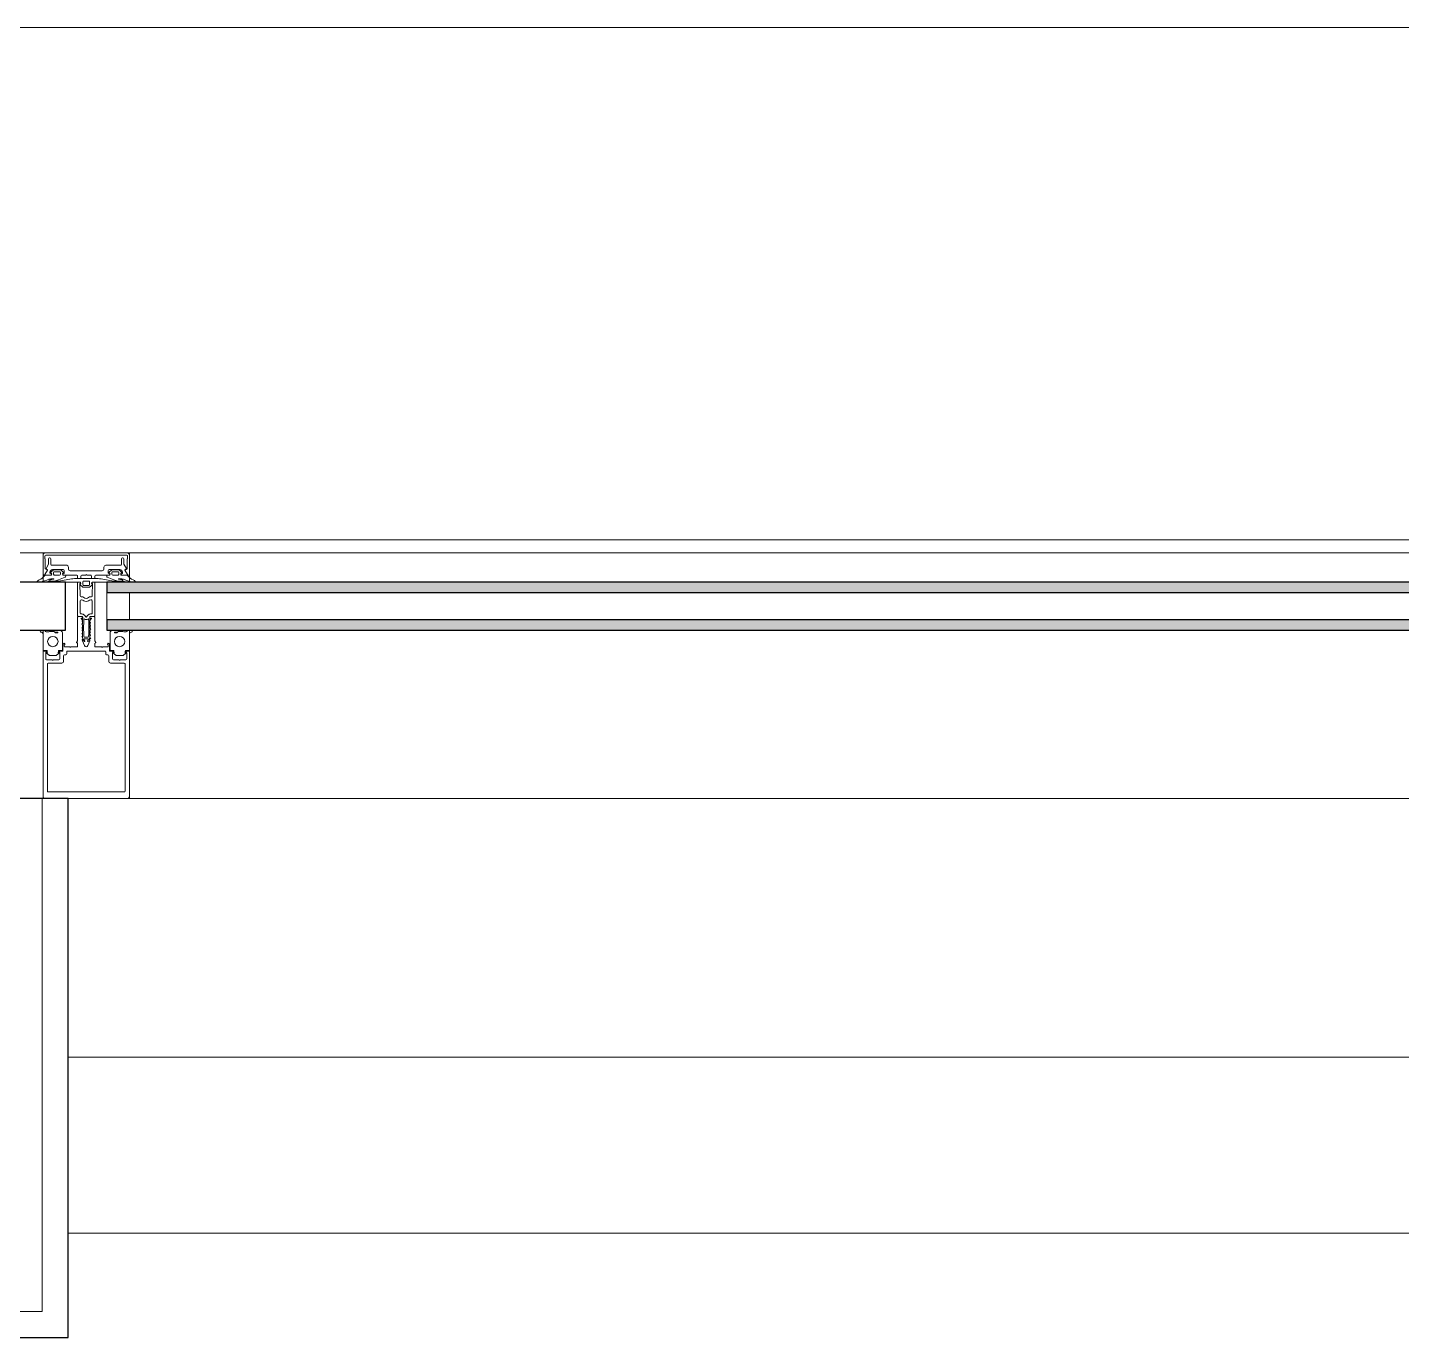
# Model space of a CAD drawing. Header units: millimetres. Extents: x 90978 to 295199, y -4084 to 97293.
# Drawn here: x 185517 to 186313, y 34241 to 35000 of the extents above; entities that cross this region are included whole.
import ezdxf

# ---------------------------------------------------------------- set-up
doc = ezdxf.new("R2010")
doc.units = ezdxf.units.MM
doc.header["$MEASUREMENT"] = 0
for name, color, linetype, lineweight in [('CSM-STL-XX-ZZ-M3-A-XXXX-00001_detached _19_04_21__rvt-1-Level 0$0$A-DETL-GENF', 7, 'CONTINUOUS', 9), ('CSM-STL-XX-ZZ-M3-A-XXXX-00001_detached _19_04_21__rvt-1-Level 0$0$A-GLAZ-CURT', 7, 'CONTINUOUS', 9), ('CSM-STL-XX-ZZ-M3-A-XXXX-00001_detached _19_04_21__rvt-1-Level 0$0$A-GLAZ-CWMG', 7, 'CONTINUOUS', 9), ('CSM-STL-XX-ZZ-M3-A-XXXX-00001_detached _19_04_21__rvt-1-Level 0$0$A-WALL', 7, 'CONTINUOUS', 9), ('CSM-STL-XX-ZZ-M3-A-XXXX-00001_detached _19_04_21__rvt-1-Level 0$0$I-WALL', 7, 'CONTINUOUS', 9)]:
    doc.layers.add(name, color=color, linetype=linetype, lineweight=lineweight)

msp = doc.modelspace()

# ---------------------------------------------------------------- hatches: boundary and pattern name
at = {"layer": 'CSM-STL-XX-ZZ-M3-A-XXXX-00001_detached _19_04_21__rvt-1-Level 0$0$A-GLAZ-CURT'}
h = msp.add_hatch(color=256, dxfattribs=at)
h.paths.add_polyline_path([(187038.83, 34650.73), (187038.83, 34656.73), (185562.83, 34656.73), (185562.83, 34650.73), (186898.18, 34650.73)], flags=0)
h.paths.add_polyline_path([(186898.18, 34672.73), (187038.83, 34672.73), (187038.83, 34678.73), (185562.83, 34678.73), (185562.83, 34672.73), (186264.73, 34672.73)], flags=0)

# ---------------------------------------------------------------- linework, layer by layer
at = {"layer": 'CSM-STL-XX-ZZ-M3-A-XXXX-00001_detached _19_04_21__rvt-1-Level 0$0$A-DETL-GENF'}
for p, q in [((185525.83, 34683.23), (185525.83, 34694.23)), ((185526.83, 34693.73), (185526.83, 34692.38)), ((185527.03, 34692.03), (185527.03, 34686.6)), ((185527.33, 34695.73), (185574.33, 34695.73)), ((185528.03, 34694.23), (185527.33, 34694.23)), ((185570.13, 34694.23), (185528.03, 34694.23)), ((185529.03, 34692.22), (185529.03, 34689.26)), ((185529.83, 34692.72), (185529.53, 34692.72)), ((185530.33, 34688.92), (185530.33, 34692.22)), ((185574.33, 34694.23), (185570.13, 34694.23)), ((185571.33, 34692.22), (185571.33, 34688.92)), ((185572.13, 34692.72), (185571.83, 34692.72)), ((185572.63, 34689.26), (185572.63, 34692.22)), ((185574.63, 34686.51), (185574.63, 34692.03)), ((185574.83, 34692.38), (185574.83, 34693.73)), ((185575.83, 34694.23), (185575.83, 34683.23)), ((185528.4, 34685.62), (185526.86, 34683.03)), ((185528.25, 34685.56), (185526.89, 34682.84)), ((185527.13, 34686.43), (185528.17, 34685.83)), ((185528.96, 34689.01), (185527.56, 34686.57)), ((185527.63, 34686.3), (185528.33, 34685.9)), ((185529.83, 34683.92), (185529.83, 34684.42)), ((185530.48, 34683.85), (185530.03, 34683.72)), ((185530.33, 34684.37), (185531.83, 34685.71)), ((185530.68, 34683.81), (185530.48, 34683.85)), ((185530.68, 34682.91), (185530.68, 34683.81)), ((185539.53, 34688.42), (185530.83, 34688.42)), ((185531.33, 34685.92), (185537.53, 34685.92)), ((185531.83, 34685.71), (185536.04, 34685.71)), ((185531.93, 34684.21), (185531.93, 34683.21)), ((185535.43, 34684.71), (185532.43, 34684.71)), ((185535.93, 34683.21), (185535.93, 34684.21)), ((185536.04, 34685.71), (185537.53, 34684.37)), ((185537.38, 34683.85), (185537.18, 34683.81)), ((185537.18, 34683.81), (185537.18, 34682.91)), ((185537.83, 34683.72), (185537.38, 34683.85)), ((185538.03, 34685.42), (185538.03, 34683.92)), ((185540.53, 34686.22), (185540.53, 34687.42)), ((185550.83, 34685.22), (185541.53, 34685.22)), ((185560.13, 34685.22), (185550.83, 34685.22)), ((185561.13, 34687.42), (185561.13, 34686.22)), ((185570.83, 34688.42), (185562.13, 34688.42)), ((185563.63, 34683.92), (185563.63, 34685.42)), ((185563.83, 34683.72), (185564.28, 34683.85)), ((185564.13, 34685.92), (185570.33, 34685.92)), ((185565.63, 34685.71), (185564.13, 34684.37)), ((185564.28, 34683.85), (185564.48, 34683.81)), ((185564.48, 34683.81), (185564.48, 34682.91)), ((185569.84, 34685.71), (185565.63, 34685.71)), ((185565.73, 34683.21), (185565.73, 34684.21)), ((185566.23, 34684.71), (185569.23, 34684.71)), ((185569.73, 34684.21), (185569.73, 34683.21)), ((185571.33, 34684.37), (185569.84, 34685.71)), ((185570.98, 34683.81), (185571.18, 34683.85)), ((185570.98, 34682.91), (185570.98, 34683.81)), ((185571.18, 34683.85), (185571.63, 34683.72)), ((185571.83, 34684.42), (185571.83, 34683.92)), ((185574.11, 34686.57), (185572.7, 34689.01)), ((185574.8, 34683.03), (185573.26, 34685.62)), ((185573.33, 34685.9), (185574.03, 34686.3)), ((185574.78, 34682.84), (185573.42, 34685.55)), ((185573.51, 34685.82), (185574.52, 34686.33)), ((185523.64, 34678.71), (185522.67, 34678.71)), ((185526.71, 34682.73), (185526.33, 34682.73)), ((185527.03, 34682.72), (185529.86, 34682.72)), ((185527.23, 34682.71), (185530.48, 34682.71)), ((185529.03, 34679.21), (185534.16, 34679.21)), ((185545.83, 34678.71), (185529.03, 34678.71)), ((185529.97, 34679.98), (185532.06, 34680.32)), ((185532.02, 34680.51), (185530.26, 34680.51)), ((185532.43, 34682.71), (185535.43, 34682.71)), ((185538.62, 34681.59), (185534.73, 34680.01)), ((185535.02, 34679.29), (185542.24, 34680.56)), ((185537.38, 34682.71), (185538.93, 34682.71)), ((185538.01, 34682.72), (185545.33, 34682.72)), ((185538.93, 34682.71), (185538.93, 34682.05)), ((185543.98, 34680.71), (185550.83, 34680.71)), ((185545.83, 34682.22), (185545.83, 34681.22)), ((185547.18, 34678.71), (185545.83, 34678.71)), ((185545.83, 34678.52), (185545.83, 34659.22)), ((185546.91, 34678.72), (185546.03, 34678.72)), ((185546.33, 34680.72), (185547.23, 34680.72)), ((185547.13, 34677.82), (185547.58, 34677.82)), ((185547.32, 34670.71), (185547.13, 34677.82)), ((185548.83, 34675.71), (185547.24, 34677.05)), ((185547.38, 34677.57), (185547.58, 34677.61)), ((185547.58, 34677.61), (185547.58, 34678.31)), ((185547.73, 34681.22), (185547.73, 34682.22)), ((185548.23, 34682.72), (185550.53, 34682.72)), ((185548.83, 34678.81), (185548.83, 34677.21)), ((185552.83, 34675.71), (185548.83, 34675.71)), ((185550.83, 34679.31), (185549.33, 34679.31)), ((185549.33, 34676.71), (185552.33, 34676.71)), ((185550.83, 34680.71), (185557.69, 34680.71)), ((185552.33, 34679.31), (185550.83, 34679.31)), ((185551.13, 34682.72), (185553.43, 34682.72)), ((185552.83, 34677.21), (185552.83, 34678.81)), ((185554.42, 34677.05), (185552.83, 34675.71)), ((185553.93, 34682.22), (185553.93, 34681.22)), ((185554.08, 34678.31), (185554.08, 34677.61)), ((185554.08, 34677.82), (185554.53, 34677.82)), ((185554.08, 34677.61), (185554.28, 34677.57)), ((185554.53, 34677.82), (185554.36, 34671.22)), ((185554.43, 34680.72), (185555.33, 34680.72)), ((185555.83, 34678.71), (185554.48, 34678.71)), ((185555.63, 34678.72), (185554.75, 34678.72)), ((185555.83, 34681.22), (185555.83, 34682.22)), ((185572.63, 34678.71), (185555.83, 34678.71)), ((185555.83, 34668.87), (185555.83, 34678.52)), ((185556.33, 34682.72), (185563.66, 34682.72)), ((185559.42, 34680.56), (185566.64, 34679.29)), ((185562.73, 34682.71), (185562.73, 34682.05)), ((185564.28, 34682.71), (185562.73, 34682.71)), ((185563.04, 34681.59), (185566.93, 34680.01)), ((185569.23, 34682.71), (185566.23, 34682.71)), ((185567.51, 34679.21), (185572.63, 34679.21)), ((185571.69, 34679.98), (185569.61, 34680.32)), ((185569.64, 34680.51), (185571.4, 34680.51)), ((185574.43, 34682.71), (185571.18, 34682.71)), ((185571.81, 34682.72), (185574.63, 34682.72)), ((185575.33, 34682.73), (185574.96, 34682.73)), ((185578.02, 34678.71), (185578.99, 34678.71)), ((185547.33, 34660.72), (185547.33, 34667.92)), ((185548.19, 34670.22), (185547.82, 34670.22)), ((185547.83, 34668.42), (185548.19, 34668.42)), ((185553.84, 34670.22), (185553.48, 34670.22)), ((185553.48, 34668.42), (185553.65, 34668.42)), ((185553.65, 34668.42), (185553.83, 34668.42)), ((185554.33, 34667.92), (185554.33, 34660.72)), ((185554.36, 34671.22), (185554.34, 34670.71)), ((185555.83, 34659.22), (185555.83, 34668.87)), ((185548.3, 34660.22), (185547.83, 34660.22)), ((185550.68, 34658.49), (185549.83, 34659.51)), ((185551.84, 34659.51), (185550.98, 34658.49)), ((185553.83, 34660.22), (185553.37, 34660.22)), ((185545.83, 34644.85), (185545.83, 34658.22)), ((185546.33, 34658.72), (185548.3, 34658.72)), ((185548.23, 34658.72), (185546.33, 34658.72)), ((185547.83, 34657.51), (185548.63, 34656.63)), ((185548.53, 34657.82), (185548.03, 34657.82)), ((185548.63, 34656.25), (185548.23, 34656.02)), ((185548.23, 34656.02), (185548.63, 34655.79)), ((185548.53, 34654.4), (185548.23, 34654.22)), ((185548.23, 34654.22), (185548.63, 34653.99)), ((185548.63, 34652.65), (185548.23, 34652.42)), ((185548.23, 34652.42), (185548.63, 34652.19)), ((185548.46, 34654.12), (185548.64, 34653.8)), ((185548.46, 34651.42), (185548.64, 34651.11)), ((185548.63, 34652.19), (185548.63, 34651.75)), ((185548.64, 34653.8), (185548.73, 34652.83)), ((185548.64, 34651.11), (185548.73, 34652.02)), ((185548.73, 34655.62), (185548.66, 34654.47)), ((185548.73, 34658.22), (185548.73, 34658.02)), ((185552.93, 34658.02), (185552.93, 34658.22)), ((185552.93, 34655.53), (185552.93, 34656.32)), ((185552.93, 34654.72), (185553.02, 34653.8)), ((185552.93, 34651.93), (185552.93, 34652.92)), ((185552.93, 34650.13), (185553.03, 34651.11)), ((185553.02, 34653.8), (185553.21, 34654.12)), ((185553.43, 34655.12), (185553.03, 34655.35)), ((185553.03, 34654.89), (185553.43, 34655.12)), ((185553.43, 34653.32), (185553.03, 34653.55)), ((185553.03, 34653.09), (185553.43, 34653.32)), ((185553.03, 34651.75), (185553.03, 34652.22)), ((185553.43, 34651.52), (185553.03, 34651.75)), ((185553.03, 34651.29), (185553.43, 34651.52)), ((185553.03, 34651.11), (185553.21, 34651.42)), ((185553.08, 34656.67), (185553.77, 34657.36)), ((185553.63, 34657.82), (185553.13, 34657.82)), ((185553.36, 34658.72), (185555.33, 34658.72)), ((185555.33, 34658.72), (185553.36, 34658.72)), ((185553.77, 34657.36), (185553.83, 34657.62)), ((185555.83, 34658.22), (185555.83, 34644.85)), ((185527.13, 34650.74), (185524.66, 34650.74)), ((185525.83, 34648.27), (185525.83, 34639.13)), ((185527.13, 34650.33), (185527.13, 34650.74)), ((185529.08, 34649.83), (185527.63, 34649.83)), ((185531.43, 34650.13), (185530.13, 34650.13)), ((185535.53, 34650.73), (185532.76, 34650.73)), ((185532.76, 34649.73), (185534.19, 34649.73)), ((185534.19, 34649.23), (185533.26, 34649.23)), ((185537.03, 34639.13), (185537.03, 34649.23)), ((185537.42, 34642.65), (185537.7, 34643.05)), ((185545.26, 34643.72), (185545.76, 34644.6)), ((185545.63, 34643.42), (185545.43, 34643.42)), ((185545.83, 34641.42), (185545.83, 34643.22)), ((185548.63, 34650.85), (185548.23, 34650.62)), ((185548.23, 34650.62), (185548.63, 34650.39)), ((185548.63, 34649.05), (185548.23, 34648.82)), ((185548.23, 34648.82), (185548.63, 34648.59)), ((185548.63, 34647.25), (185548.23, 34647.02)), ((185548.23, 34647.02), (185548.63, 34646.79)), ((185548.63, 34645.45), (185548.23, 34645.22)), ((185548.23, 34645.22), (185548.63, 34644.99)), ((185548.73, 34650.22), (185548.73, 34649.23)), ((185548.73, 34648.42), (185548.73, 34647.43)), ((185548.73, 34646.62), (185548.84, 34645.63)), ((185548.77, 34644.59), (185549.91, 34641.84)), ((185548.84, 34645.63), (185549.58, 34644.35)), ((185550.02, 34644.58), (185549.62, 34645.44)), ((185549.8, 34645.72), (185551.86, 34645.72)), ((185550.83, 34646.72), (185549.95, 34646.72)), ((185551.71, 34646.72), (185550.83, 34646.72)), ((185552.05, 34645.44), (185551.64, 34644.58)), ((185551.76, 34641.84), (185552.89, 34644.59)), ((185552.09, 34644.35), (185552.83, 34645.63)), ((185552.83, 34645.63), (185552.93, 34644.78)), ((185552.93, 34648.33), (185552.93, 34649.32)), ((185552.93, 34646.53), (185552.93, 34647.52)), ((185553.43, 34649.72), (185553.03, 34649.95)), ((185553.03, 34649.49), (185553.43, 34649.72)), ((185553.43, 34647.92), (185553.03, 34648.15)), ((185553.03, 34647.69), (185553.43, 34647.92)), ((185553.43, 34646.12), (185553.03, 34646.35)), ((185553.03, 34645.89), (185553.43, 34646.12)), ((185555.83, 34643.22), (185555.83, 34641.42)), ((185555.9, 34644.6), (185556.41, 34643.72)), ((185556.23, 34643.42), (185556.03, 34643.42)), ((185563.96, 34643.05), (185564.24, 34642.65)), ((185564.63, 34639.13), (185564.63, 34649.23)), ((185566.13, 34650.73), (185568.91, 34650.73)), ((185568.91, 34649.73), (185567.48, 34649.73)), ((185567.48, 34649.23), (185568.41, 34649.23)), ((185570.23, 34650.13), (185571.53, 34650.13)), ((185572.59, 34649.83), (185574.03, 34649.83)), ((185574.53, 34650.73), (185577.01, 34650.73)), ((185574.53, 34650.33), (185574.53, 34650.73)), ((185575.83, 34648.26), (185575.83, 34639.13)), ((185525.83, 34639.13), (185527.83, 34639.13)), ((185525.83, 34626.05), (185525.83, 34638.22)), ((185526.33, 34638.72), (185527.36, 34638.72)), ((185527.33, 34637.52), (185527.33, 34634.22)), ((185529.48, 34636.13), (185527.44, 34637.85)), ((185528.13, 34637.72), (185527.53, 34637.72)), ((185528.23, 34638.09), (185527.63, 34638.09)), ((185527.89, 34637.47), (185529.48, 34636.13)), ((185528.23, 34638.09), (185528.23, 34638.73)), ((185529.48, 34636.13), (185533.48, 34636.13)), ((185533.48, 34636.13), (185535.53, 34637.85)), ((185534.73, 34638.09), (185534.73, 34638.73)), ((185534.73, 34638.09), (185535.33, 34638.09)), ((185535.33, 34637.72), (185534.73, 34637.72)), ((185535.13, 34639.13), (185537.03, 34639.13)), ((185535.51, 34638.72), (185537.13, 34638.72)), ((185535.53, 34634.22), (185535.53, 34637.52)), ((185537.33, 34638.92), (185537.33, 34642.36)), ((185537.73, 34636.02), (185537.73, 34632.72)), ((185538.13, 34642.11), (185538.13, 34641.42)), ((185538.36, 34642.59), (185538.22, 34642.4)), ((185539.03, 34636.52), (185538.23, 34636.52)), ((185538.33, 34641.22), (185541.28, 34641.22)), ((185539.53, 34638.22), (185539.53, 34637.02)), ((185545.43, 34638.72), (185540.03, 34638.72)), ((185541.88, 34641.22), (185545.63, 34641.22)), ((185550.83, 34638.72), (185545.43, 34638.72)), ((185561.63, 34638.72), (185550.83, 34638.72)), ((185556.03, 34641.22), (185559.78, 34641.22)), ((185560.38, 34641.22), (185563.33, 34641.22)), ((185562.13, 34637.02), (185562.13, 34638.22)), ((185563.43, 34636.52), (185562.63, 34636.52)), ((185563.44, 34642.4), (185563.3, 34642.59)), ((185563.53, 34641.42), (185563.53, 34642.11)), ((185563.93, 34632.72), (185563.93, 34636.02)), ((185564.33, 34642.36), (185564.33, 34638.92)), ((185564.53, 34638.72), (185566.16, 34638.72)), ((185566.53, 34639.13), (185564.63, 34639.13)), ((185566.13, 34637.52), (185566.13, 34634.22)), ((185568.18, 34636.13), (185566.14, 34637.84)), ((185566.93, 34638.08), (185566.33, 34638.08)), ((185566.93, 34637.72), (185566.33, 34637.72)), ((185566.93, 34638.08), (185566.93, 34638.73)), ((185572.18, 34636.13), (185568.18, 34636.13)), ((185572.18, 34636.13), (185574.23, 34637.84)), ((185573.78, 34637.47), (185572.18, 34636.13)), ((185573.43, 34638.08), (185573.43, 34638.73)), ((185573.43, 34638.08), (185574.03, 34638.08)), ((185574.13, 34637.72), (185573.53, 34637.72)), ((185575.83, 34639.13), (185573.83, 34639.13)), ((185574.31, 34638.72), (185575.33, 34638.72)), ((185574.33, 34634.22), (185574.33, 34637.52)), ((185575.83, 34638.22), (185575.83, 34626.05)), ((185527.83, 34633.72), (185531.13, 34633.72)), ((185528.33, 34631.22), (185528.33, 34626.05)), ((185536.73, 34631.72), (185528.83, 34631.72)), ((185531.73, 34633.72), (185535.03, 34633.72)), ((185572.83, 34631.72), (185564.93, 34631.72)), ((185566.63, 34633.72), (185569.93, 34633.72)), ((185570.53, 34633.72), (185573.83, 34633.72)), ((185573.33, 34626.05), (185573.33, 34631.22)), ((185525.83, 34564.93), (185525.83, 34626.05)), ((185528.33, 34626.05), (185528.33, 34564.93)), ((185573.33, 34564.93), (185573.33, 34626.05)), ((185575.83, 34564.93), (185575.83, 34626.05)), ((185525.83, 34564.92), (185525.83, 34554.23)), ((185528.33, 34557.53), (185528.33, 34564.92)), ((185573.33, 34564.92), (185573.33, 34557.53)), ((185575.83, 34554.23), (185575.83, 34564.92)), ((185572.83, 34557.03), (185528.83, 34557.03)), ((185526.83, 34553.23), (185574.83, 34553.23))]:
    msp.add_line(p, q, dxfattribs=at)
for centre in [(185531.48, 34644.23), (185570.18, 34644.23)]:
    msp.add_circle(centre, 3, dxfattribs=at)
for centre, radius, start, end in [((185527.33, 34694.23), 1.5, 90, 180), ((185527.33, 34693.73), 0.5, 90, 180), ((185527.03, 34692.38), 0.2, 180, 240.00662), ((185526.83, 34692.03), 0.2, 0, 60.00662), ((185529.53, 34692.22), 0.5, 90, 180), ((185529.83, 34692.22), 0.5, 0, 90), ((185571.83, 34692.22), 0.5, 90, 180), ((185572.13, 34692.22), 0.5, 0, 90), ((185574.33, 34694.23), 1.5, 0, 90), ((185574.33, 34693.73), 0.5, 0, 90), ((185574.83, 34692.03), 0.2, 120.00001, 180), ((185574.63, 34692.38), 0.2, 300.00001, 0), ((185526.33, 34683.23), 0.5, 180, 270), ((185526.71, 34682.93), 0.2, 270, 333.43445), ((185527.03, 34682.92), 0.2, 149.2563, 270), ((185527.23, 34686.6), 0.2, 180, 239.9992), ((185527.73, 34686.47), 0.2, 150, 240.00001), ((185528.07, 34685.65), 0.2, 333.43445, 59.9992), ((185528.23, 34685.72), 0.2, 329.2563, 60.00001), ((185528.53, 34689.26), 0.5, 330, 0), ((185531.33, 34684.42), 1.5, 90, 180), ((185530.03, 34683.92), 0.2, 180, 270.00004), ((185529.86, 34683.72), 1, 270, 345.52252), ((185530.53, 34684.14), 0.3, 132.00002, 259.99992), ((185530.83, 34688.92), 0.5, 180, 270), ((185530.48, 34682.91), 0.2, 270, 0), ((185530.63, 34683.52), 0.2, 345.52252, 89.99994), ((185532.43, 34684.21), 0.5, 90, 180), ((185532.43, 34683.21), 0.5, 180, 224.9999), ((185532.43, 34683.21), 0.5, 225.00002, 270), ((185535.43, 34684.21), 0.5, 0, 90), ((185535.43, 34683.21), 0.5, 270, 0), ((185537.23, 34683.52), 0.2, 90.00006, 194.47748), ((185538.01, 34683.72), 1, 194.47748, 270), ((185537.38, 34682.91), 0.2, 180, 270), ((185537.33, 34684.14), 0.3, 279.99998, 48), ((185537.53, 34685.42), 0.5, 0, 90), ((185537.83, 34683.92), 0.2, 269.99996, 0), ((185539.53, 34687.42), 1, 0, 90), ((185541.53, 34686.22), 1, 180, 270), ((185550.83, 34682.72), 0.3, 89.99996, 180.00004), ((185550.83, 34682.72), 0.3, 359.99996, 90.00005), ((185560.13, 34686.22), 1, 270, 0), ((185562.13, 34687.42), 1, 90, 180), ((185564.13, 34685.42), 0.5, 90, 180), ((185563.83, 34683.92), 0.2, 180, 270.00004), ((185563.66, 34683.72), 1, 270, 345.52252), ((185564.33, 34684.14), 0.3, 132.00002, 259.99992), ((185564.28, 34682.91), 0.2, 270, 0), ((185564.43, 34683.52), 0.2, 345.52252, 89.99994), ((185566.23, 34684.21), 0.5, 90, 180), ((185566.23, 34683.21), 0.5, 180, 270), ((185569.23, 34684.21), 0.5, 0, 90), ((185569.23, 34683.21), 0.5, 270, 315.00003), ((185569.23, 34683.21), 0.5, 314.99996, 0), ((185570.33, 34684.42), 1.5, 0, 90), ((185570.83, 34688.92), 0.5, 270, 0), ((185571.03, 34683.52), 0.2, 90.00006, 194.47748), ((185571.81, 34683.72), 1, 194.47748, 270), ((185571.18, 34682.91), 0.2, 180, 270), ((185571.13, 34684.14), 0.3, 279.99998, 48), ((185571.63, 34683.92), 0.2, 269.99996, 0), ((185573.13, 34689.26), 0.5, 180, 210), ((185573.43, 34685.72), 0.2, 119.99999, 210.7437), ((185573.6, 34685.64), 0.2, 116.56501, 206.56503), ((185573.93, 34686.47), 0.2, 299.99999, 30), ((185574.43, 34686.51), 0.2, 296.56501, 0), ((185574.63, 34682.92), 0.2, 270, 30.7437), ((185574.96, 34682.93), 0.2, 206.56503, 270), ((185575.33, 34683.23), 0.5, 270, 0), ((185522.67, 34678.96), 0.25, 151.0662, 270), ((185524.2, 34678.12), 2, 109.94796, 151.0662), ((185521.13, 34686.58), 7, 289.94796, 324.42394), ((185523.64, 34680.21), 1.5, 270, 283.32069), ((185513.39, 34723.52), 46, 283.32069, 290.14375), ((185527.23, 34682.21), 0.5, 90, 144.42394), ((185529.03, 34679.01), 0.2, 90, 180.00004), ((185529.03, 34678.91), 0.2, 179.99996, 270), ((185530.26, 34677.51), 3, 90, 110.14375), ((185530.12, 34679.61), 0.4, 111.82865, 270), ((185531.01, 34687.8), 8.63, 264.10007, 279.8385), ((185532.02, 34680.41), 0.1, 291.82887, 90), ((185531.01, 34687.8), 8.63, 279.8385, 295.57692), ((185534.16, 34684.21), 5, 270, 280.00001), ((185538.43, 34682.05), 0.5, 292.03623, 0), ((185543.98, 34670.71), 10, 90, 100.00001), ((185545.33, 34682.22), 0.5, 0, 90), ((185546.33, 34681.22), 0.5, 180, 270), ((185546.03, 34678.52), 0.2, 90, 180), ((185546.91, 34677.82), 0.9, 16.6016, 90), ((185547.43, 34677.28), 0.3, 100.00005, 230.00002), ((185547.18, 34678.31), 0.4, 0, 90), ((185547.23, 34681.22), 0.5, 270, 0), ((185547.58, 34678.02), 0.2, 270, 0.00004), ((185548.23, 34682.22), 0.5, 90, 180), ((185549.33, 34678.81), 0.5, 90, 180), ((185549.33, 34677.21), 0.5, 180, 270), ((185552.33, 34678.81), 0.5, 0, 90), ((185552.33, 34677.21), 0.5, 270, 0), ((185553.43, 34682.22), 0.5, 0, 90), ((185554.08, 34678.02), 0.2, 179.99996, 270), ((185554.75, 34677.82), 0.9, 90, 163.39843), ((185554.43, 34681.22), 0.5, 180, 270), ((185554.48, 34678.31), 0.4, 90, 180), ((185554.23, 34677.28), 0.3, 310, 79.9999), ((185555.33, 34681.22), 0.5, 270, 0), ((185555.63, 34678.52), 0.2, 0, 90), ((185556.33, 34682.22), 0.5, 90, 180), ((185557.69, 34670.71), 10, 79.99999, 90), ((185563.23, 34682.05), 0.5, 180, 247.96378), ((185567.51, 34684.21), 5, 259.99999, 270), ((185570.66, 34687.8), 8.63, 244.42308, 260.1615), ((185570.66, 34687.8), 8.63, 260.1615, 275.89993), ((185569.64, 34680.41), 0.1, 90, 248.17142), ((185571.4, 34677.51), 3, 69.85625, 90), ((185571.54, 34679.61), 0.4, 270, 68.17135), ((185588.27, 34723.52), 46, 249.85625, 256.67931), ((185572.63, 34679.01), 0.2, 359.99996, 90), ((185572.63, 34678.91), 0.2, 270, 0.00004), ((185574.43, 34682.21), 0.5, 35.57605, 90), ((185580.53, 34686.58), 7, 215.57605, 250.05204), ((185578.02, 34680.21), 1.5, 256.67931, 270), ((185577.46, 34678.12), 2, 28.9338, 70.05204), ((185578.99, 34678.96), 0.25, 270, 28.9338), ((185547.82, 34670.72), 0.5, 181.50743, 270), ((185547.83, 34667.92), 0.5, 90, 180), ((185548.19, 34668.22), 2, 48.59036, 90), ((185548.19, 34666.42), 2, 48.59036, 90), ((185550.83, 34671.22), 2, 228.59036, 270.00425), ((185550.83, 34669.42), 2, 228.59036, 270.00425), ((185550.83, 34671.22), 2, 270.0042, 311.40965), ((185550.83, 34669.42), 2, 270.0042, 311.40965), ((185553.48, 34668.22), 2, 90, 131.40965), ((185553.48, 34666.42), 2, 90, 131.40965), ((185553.83, 34667.92), 0.5, 0, 90), ((185553.84, 34670.72), 0.5, 270, 358.49039), ((185546.33, 34659.22), 0.5, 180, 270), ((185547.83, 34660.72), 0.5, 180, 270), ((185548.3, 34658.22), 2, 39.99998, 90), ((185553.37, 34658.22), 2, 90, 140.00002), ((185553.83, 34660.72), 0.5, 270, 315.00003), ((185553.83, 34660.72), 0.5, 314.99996, 0), ((185555.33, 34659.22), 0.5, 270, 0), ((185546.33, 34658.22), 0.5, 89.99996, 180), ((185548.03, 34657.62), 0.2, 90, 180.00004), ((185548.23, 34658.22), 0.5, 0, 90), ((185548.3, 34658.22), 0.5, 356.76204, 90), ((185548.63, 34654.22), 0.2, 119.9999, 179.99922), ((185548.63, 34651.52), 0.2, 120.00001, 179.99997), ((185548.53, 34658.02), 0.2, 270, 0), ((185548.53, 34656.43), 0.2, 300.0001, 21.15604), ((185548.53, 34655.62), 0.2, 0.00003, 60.00001), ((185548.53, 34654.63), 0.2, 300.00001, 359.99997), ((185548.53, 34653.82), 0.2, 0.00003, 60.00001), ((185654.36, 34652.22), 105.73, 179.14399, 179.99998), ((185548.53, 34652.83), 0.2, 300.0001, 359.99997), ((185548.53, 34652.02), 0.2, 0.00003, 60.00001), ((185548.53, 34651.03), 0.2, 300.0001, 359.99997), ((185654.36, 34652.22), 105.73, 180.60164, 183.57742), ((185654.36, 34652.22), 105.73, 176.76204, 178.78338), ((185654.36, 34652.22), 105.03, 177.31275, 182.74177), ((185549.65, 34657.14), 0.2, 51.41925, 177.31275), ((185550.83, 34658.62), 1.7, 231.41925, 270.00007), ((185550.83, 34658.62), 0.2, 219.99998, 270.0002), ((185550.83, 34658.62), 0.2, 269.9998, 320.00002), ((185550.83, 34658.62), 1.7, 269.99993, 308.58076), ((185552.02, 34657.14), 0.2, 65.63412, 128.58076), ((185552.02, 34657.14), 0.2, 2.68725, 65.63389), ((185447.31, 34652.22), 105.03, 357.25823, 2.68725), ((185447.3, 34652.22), 105.73, 356.42257, 359.39835), ((185553.36, 34658.22), 0.5, 90, 183.23805), ((185447.31, 34652.22), 105.72, 1.21648, 3.23805), ((185553.43, 34658.22), 0.5, 90, 180), ((185553.13, 34658.02), 0.2, 180, 270), ((185553.43, 34656.32), 0.5, 135, 180), ((185553.13, 34655.53), 0.2, 180, 239.9999), ((185553.13, 34654.72), 0.2, 119.99999, 179.99997), ((185553.13, 34653.73), 0.2, 180.00003, 239.9999), ((185553.13, 34652.92), 0.2, 119.99999, 180), ((185553.13, 34651.93), 0.2, 180, 239.65603), ((185553.13, 34651.12), 0.2, 119.99999, 179.99997), ((185447.3, 34652.22), 105.73, 0.00002, 0.85601), ((185553.03, 34654.22), 0.2, 359.99939, 59.99935), ((185553.03, 34651.52), 0.2, 0.00003, 59.99999), ((185553.63, 34657.62), 0.2, 359.99996, 90), ((185555.33, 34658.22), 0.5, 0, 90.00004), ((185524.66, 34650.24), 0.5, 90, 260.60774), ((185524.33, 34648.27), 1.5, 0, 80.60774), ((185527.63, 34650.33), 0.5, 180, 270), ((185530.13, 34648.13), 2, 90, 121.78833), ((185531.43, 34648.13), 2, 37.49525, 90), ((185532.76, 34650.23), 0.5, 90, 270), ((185533.26, 34649.53), 0.3, 217.49525, 270), ((185534.19, 34649.48), 0.25, 270, 90), ((185535.53, 34649.23), 1.5, 0, 90), ((185538.03, 34642.82), 0.4, 90.00005, 144.99995), ((185538.03, 34642.82), 0.4, 325.00003, 90.00004), ((185545.43, 34643.62), 0.2, 149.99999, 270), ((185545.63, 34643.22), 0.2, 0, 90), ((185545.33, 34644.85), 0.5, 329.99999, 0), ((185548.53, 34650.22), 0.2, 0, 60.00001), ((185548.53, 34649.23), 0.2, 300.0001, 0), ((185548.53, 34648.42), 0.2, 0, 60.00001), ((185548.53, 34647.43), 0.2, 300.0001, 0), ((185548.53, 34646.62), 0.2, 0.00003, 60.00001), ((185548.53, 34645.63), 0.2, 300.0001, 359.99997), ((185548.53, 34644.82), 0.2, 0.00022, 59.99998), ((185549.23, 34644.78), 0.5, 180.00031, 202.49999), ((185549.95, 34647.22), 0.5, 182.74177, 270), ((185549.79, 34644.47), 0.25, 209.99999, 270.00006), ((185549.8, 34645.52), 0.2, 90, 205.00005), ((185549.79, 34644.47), 0.25, 269.99996, 0.00004), ((185551.87, 34644.47), 0.25, 179.99996, 270.00004), ((185551.71, 34647.22), 0.5, 270, 357.25823), ((185551.86, 34645.52), 0.2, 335.00001, 90), ((185551.87, 34644.47), 0.25, 270.00006, 330.00001), ((185552.43, 34644.78), 0.5, 337.50001, 359.99998), ((185553.13, 34650.13), 0.2, 180.00003, 239.9999), ((185553.13, 34649.32), 0.2, 119.99999, 180), ((185553.13, 34648.33), 0.2, 180, 239.9999), ((185553.13, 34647.52), 0.2, 119.99999, 180), ((185553.13, 34646.53), 0.2, 180, 239.9999), ((185553.13, 34645.72), 0.2, 119.99999, 179.99997), ((185556.33, 34644.85), 0.5, 180, 210.00001), ((185556.23, 34643.62), 0.2, 270, 30.00001), ((185563.63, 34642.82), 0.4, 90.00022, 214.99977), ((185563.63, 34642.82), 0.4, 34.99996, 90.00021), ((185566.13, 34649.23), 1.5, 90, 180), ((185567.48, 34649.48), 0.25, 90, 270), ((185568.41, 34649.53), 0.3, 270, 322.50475), ((185570.23, 34648.13), 2, 90, 142.50475), ((185568.91, 34650.23), 0.5, 270, 90), ((185571.53, 34648.13), 2, 58.21167, 90), ((185574.03, 34650.33), 0.5, 270, 0), ((185577.33, 34648.26), 1.5, 99.39226, 180), ((185577.01, 34650.23), 0.5, 279.39226, 90), ((185526.33, 34638.22), 0.5, 90, 180), ((185527.53, 34637.52), 0.2, 90, 180), ((185527.36, 34637.72), 1, 14.47752, 90), ((185527.63, 34637.89), 0.2, 90, 190.84112), ((185527.83, 34638.73), 0.4, 0, 90), ((185527.83, 34638.73), 0.4, 0, 90), ((185528.13, 34637.92), 0.2, 270, 14.47752), ((185534.73, 34637.92), 0.2, 165.52252, 270), ((185535.51, 34637.72), 1, 90, 165.52252), ((185535.13, 34638.73), 0.4, 90, 180), ((185535.33, 34637.89), 0.2, 349.15888, 90), ((185535.33, 34637.52), 0.2, 0, 90), ((185537.13, 34638.92), 0.2, 270, 0), ((185537.83, 34642.36), 0.5, 144.99995, 180), ((185538.23, 34636.02), 0.5, 90, 180), ((185538.63, 34642.11), 0.5, 145.00003, 180), ((185538.33, 34641.42), 0.2, 180, 270), ((185539.03, 34637.02), 0.5, 270, 0), ((185540.03, 34638.22), 0.5, 90, 180), ((185541.58, 34641.22), 0.3, 180, 0), ((185545.63, 34641.42), 0.2, 270, 0), ((185550.83, 34642.22), 1, 202.49999, 269.99999), ((185550.83, 34642.22), 1, 269.99996, 337.50001), ((185556.03, 34641.42), 0.2, 180, 270), ((185560.08, 34641.22), 0.3, 180, 0), ((185561.63, 34638.22), 0.5, 0, 90), ((185562.63, 34637.02), 0.5, 180, 270), ((185563.33, 34641.42), 0.2, 270, 0), ((185563.43, 34636.02), 0.5, 0, 90), ((185563.03, 34642.11), 0.5, 0, 34.99977), ((185563.83, 34642.36), 0.5, 0, 34.99996), ((185564.53, 34638.92), 0.2, 180, 270), ((185566.33, 34637.88), 0.2, 90, 190.84112), ((185566.33, 34637.52), 0.2, 90, 180), ((185566.16, 34637.72), 1, 14.47752, 90), ((185566.53, 34638.73), 0.4, 0, 90), ((185566.93, 34637.92), 0.2, 270, 14.47752), ((185573.53, 34637.92), 0.2, 165.52252, 270), ((185574.31, 34637.72), 1, 90, 165.52252), ((185573.83, 34638.73), 0.4, 90, 180), ((185573.83, 34638.73), 0.4, 90, 180), ((185574.03, 34637.88), 0.2, 349.15888, 90), ((185574.13, 34637.52), 0.2, 0, 90), ((185575.33, 34638.22), 0.5, 0, 90), ((185527.83, 34634.22), 0.5, 180, 270), ((185528.83, 34631.22), 0.5, 90, 180), ((185531.43, 34633.72), 0.3, 180, 0), ((185535.03, 34634.22), 0.5, 270, 0), ((185536.73, 34632.72), 1, 270, 0), ((185564.93, 34632.72), 1, 180, 270), ((185566.63, 34634.22), 0.5, 180, 270), ((185570.23, 34633.72), 0.3, 180, 0), ((185572.83, 34631.22), 0.5, 0, 90), ((185573.83, 34634.22), 0.5, 270, 0), ((185528.83, 34557.53), 0.5, 180, 270), ((185572.83, 34557.53), 0.5, 270, 0), ((185526.83, 34554.23), 1, 180, 270), ((185574.83, 34554.23), 1, 270, 0)]:
    msp.add_arc(centre, radius, start, end, dxfattribs=at)
at = {"layer": 'CSM-STL-XX-ZZ-M3-A-XXXX-00001_detached _19_04_21__rvt-1-Level 0$0$A-GLAZ-CURT', "lineweight": 30}
for p, q in [((185538.83, 34678.73), (184062.83, 34678.73)), ((185538.83, 34650.73), (185538.83, 34678.73)), ((187038.83, 34678.73), (185562.83, 34678.73)), ((185562.83, 34678.73), (185562.83, 34672.73)), ((185562.83, 34672.73), (187038.83, 34672.73)), ((187038.83, 34656.73), (185562.83, 34656.73)), ((185562.83, 34656.73), (185562.83, 34650.73)), ((184062.83, 34650.73), (185538.83, 34650.73)), ((185562.83, 34650.73), (187038.83, 34650.73))]:
    msp.add_line(p, q, dxfattribs=at)
at = {"layer": 'CSM-STL-XX-ZZ-M3-A-XXXX-00001_detached _19_04_21__rvt-1-Level 0$0$A-GLAZ-CWMG'}
for p, q in [((185525.83, 34695.73), (184075.83, 34695.73)), ((187025.83, 34695.73), (185575.83, 34695.73)), ((185575.83, 34656.68), (185575.83, 34672.79)), ((185575.83, 34553.23), (187025.83, 34553.23))]:
    msp.add_line(p, q, dxfattribs=at)
at = {"layer": 'CSM-STL-XX-ZZ-M3-A-XXXX-00001_detached _19_04_21__rvt-1-Level 0$0$A-GLAZ-CWMG', "lineweight": 20, "extrusion": (0, 0, -1)}
for p, q in [((185575.83, 34695.73), (185525.83, 34695.73)), ((185525.83, 34695.73), (185525.83, 34678.73)), ((185575.83, 34678.73), (185575.83, 34695.73)), ((185525.83, 34678.73), (185538.83, 34678.73)), ((185538.83, 34678.73), (185538.83, 34650.73)), ((185562.83, 34650.73), (185562.83, 34678.73)), ((185562.83, 34678.73), (185575.83, 34678.73)), ((185538.83, 34650.73), (185525.83, 34650.73)), ((185525.83, 34650.73), (185525.83, 34553.23)), ((185575.83, 34650.73), (185562.83, 34650.73)), ((185575.83, 34553.23), (185575.83, 34650.73)), ((185525.83, 34553.23), (185575.83, 34553.23))]:
    msp.add_line(p, q, dxfattribs=at)
at = {"layer": 'CSM-STL-XX-ZZ-M3-A-XXXX-00001_detached _19_04_21__rvt-1-Level 0$0$A-WALL'}
for p, q in [((177049.83, 35000.23), (191309.83, 35000.23)), ((182558.83, 34703.23), (191309.83, 34703.23)), ((191309.83, 34703.23), (182558.83, 34703.23)), ((185525.33, 34310.73), (185525.33, 34553.23)), ((188560.83, 34403.23), (185540.33, 34403.23)), ((185525.33, 34310.73), (185525.33, 34270.73)), ((185525.33, 34270.73), (185525.33, 34255.73)), ((184075.83, 34255.73), (185525.33, 34255.73))]:
    msp.add_line(p, q, dxfattribs=at)
at = {"layer": 'CSM-STL-XX-ZZ-M3-A-XXXX-00001_detached _19_04_21__rvt-1-Level 0$0$I-WALL', "lineweight": 30}
for p, q in [((185540.33, 34553.23), (185470.33, 34553.23)), ((185540.33, 34310.73), (185540.33, 34553.23)), ((185540.33, 34255.73), (185540.33, 34310.73)), ((185540.33, 34240.73), (185540.33, 34255.73)), ((185313.14, 34240.73), (185540.33, 34240.73))]:
    msp.add_line(p, q, dxfattribs=at)
at = {"layer": 'CSM-STL-XX-ZZ-M3-A-XXXX-00001_detached _19_04_21__rvt-1-Level 0$0$I-WALL'}
for p, q in [((185540.33, 34403.23), (188560.83, 34403.23)), ((188560.83, 34301.23), (185540.33, 34301.23))]:
    msp.add_line(p, q, dxfattribs=at)

doc.saveas('drawing.dxf')
